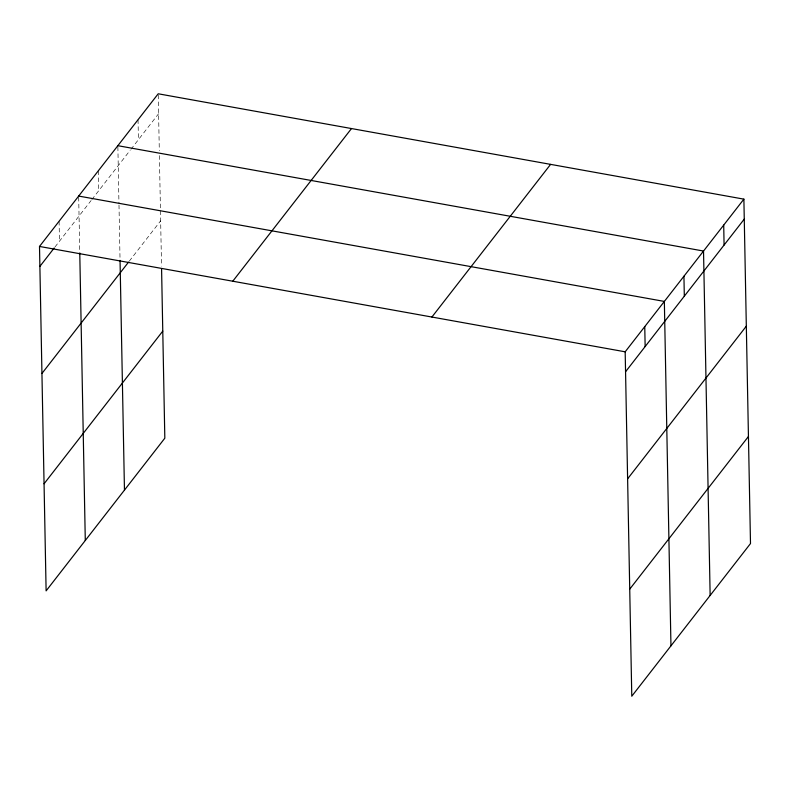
<?xml version="1.0" encoding="UTF-8"?>
<svg xmlns="http://www.w3.org/2000/svg" width="790" height="790" viewBox="0 0 790 790"><rect width="100%" height="100%" fill="white"/><g stroke="black" fill="none" stroke-linecap="round" stroke-linejoin="round"><path stroke-width="0.59" stroke-dasharray="3.95 2.96" d="M54.954 247.023L91.117 200.512M91.867 199.544L130.192 150.258M130.942 149.3L158.593 113.73M129.264 261.174L160.656 220.805M158.237 94.958L159.304 150.653M159.402 155.581L161.525 266.161M138.033 119.734L138.418 139.682M117.878 146.861L118.964 203.79M118.994 205.025L120.031 259.169M98.266 170.877L98.651 190.825M78.694 197.243L79.741 251.704M59.092 221.259L59.467 241.207"/><path stroke-width="1.19" d="M161.575 268.61L164.824 438.193L46.116 590.861L39.5 246.45L158.217 93.783L743.884 199.139L750.5 543.55L631.783 696.217L625.176 351.807L743.884 199.139M39.885 266.398L54.194 247.991M41.939 373.473L128.513 262.142M44.052 483.786L162.77 331.119M232.774 281.22L351.491 128.553M431.903 317.037L550.61 164.369M625.552 371.754L744.269 219.087M627.615 478.829L746.323 326.161M629.729 589.143L748.446 436.475M117.848 145.686L703.525 251.042L710.141 595.462M78.674 196.068L664.351 301.425L670.957 645.835M39.5 246.45L625.176 351.807M723.709 225.091L724.084 245.038M683.933 276.233L684.318 296.181M644.759 326.616L645.144 346.563M120.05 260.404L124.465 490.096M79.77 252.938L85.29 540.479"/></g></svg>
